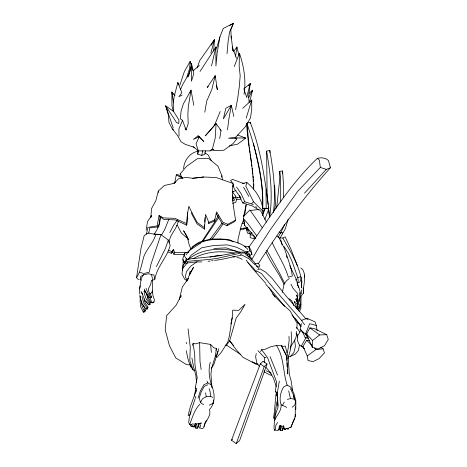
<?xml version="1.0" encoding="UTF-8"?>
<svg xmlns="http://www.w3.org/2000/svg" width="467" height="467" viewBox="0 0 467 467"><rect width="100%" height="100%" fill="white"/><g stroke="black" fill="none" stroke-linecap="round" stroke-linejoin="round"><path stroke-width="0.7" d="M280.685 202.083L280.69 185.055L279.762 171.325L282.588 170.975L283.51 184.739L283.574 197.839M273.329 212.66C276.137 191.919 273.265 170.928 269.862 150.432L266.604 151.139L267.165 197.255L268.017 204.464M295.792 409.378L295.856 400.896L293.941 393.663L290.772 387.172L287.158 385.065C282.821 372.059 284.245 357.395 276.476 345.452L270.457 346.899L265.081 349.263L261.625 349.684L260.598 351.604M146.936 294.233L147.858 299.347L150.216 302.733L149.983 304.671L148.652 304.834L145.581 301.203M283.271 426.394L282.307 430.632L279.966 429.967L279.815 425.641L283.271 426.394L283.755 425.863L283.959 429.138L285.436 429.401L286.364 428.356L288.332 428.975L289.196 427.474L290.859 427.363L294.648 417.983M295.313 406.833L295.22 417.119L290.859 427.363M300.748 296.411L303.492 293.177C302.727 285.337 306.982 277.159 302.803 269.763L300.836 267.988M284.193 428.432L283.959 429.138L284.257 427.9M188.201 252.67L186.975 252.449L184.652 253.196L184.599 256.272L186.514 258.881L188.289 259.454M196.373 423.983L195.971 428.239L195.241 427.725L194.914 425.641L195.247 423.406L196.373 423.983L201.411 423.061L199.199 423.406L197.88 427.072M247.673 255.974L248.158 254.708L243.54 252.04L239.04 252.209L216.962 256.149L190.933 258.811L186.555 259.687L186.432 260.615L186.514 258.881L185.37 260.522M140.258 295.938L140.135 301.396L140.637 306.761L143.328 312.055L144.466 312.096M182.971 267.626L183.163 259.383M280.387 425.618L279.966 429.967M300.363 331.372L297.689 335.656L297.508 340.688L299.067 344.459L304.519 348.726M186.356 350.775C187.483 357.331 188.878 364.75 193.175 370.016L195.194 370.775M186.561 343.759L186.602 342.352M269.798 152.557L269.862 150.432M253.342 188.942C253.733 167.145 247.568 145.786 246.716 124.012M253.657 188.907L253.815 183.835M276.248 393.704C274.917 401.614 275.028 410.044 273.44 418.064L274.316 418.537L276.931 401.719M301.729 277.27L301.343 287.876L301.927 280.69M152.079 292.809L152.16 290.813M312.283 347.337L306.492 334.063L309.919 327.869L314.233 328.534L326.719 334.676L328.266 339.451L324.536 345.668L318.05 349.012L312.283 347.337L312.586 340.507L306.492 334.063L305.471 334.197L300.094 329.41L301.437 323.684M146.492 234.119L147.8 227.4L157.116 225.9L159.054 215.515L160.053 216.758L163.841 219.461L175.3 219.893L186.718 225.182L187.588 212.905L188.866 206.227L191.867 212.608L191.721 214.026L197.068 223.886L204.429 229.116L204.651 224.884M204.797 222.058L205.013 217.826M204.429 229.116L205.492 214.382L208.825 222.42L208.259 223.699L214.382 221.125L216.67 211.919L222.689 222.082L227.744 224.312L235.555 220.144C233.874 208.574 231.311 196.916 232.916 185.177L233.593 184.226M213.693 51.014L214.458 39.59L199.753 60.512L197.173 67.878M216.77 357.529L221.399 352.147L227.949 341.739L229.326 336.152L232.204 317.723L232.741 310.146L238.742 310.345L245.07 304.303L241.03 311.378L236.133 318.237L229.653 340.782L226.524 345.177L225.193 345.306M296.603 331.5L296.3 335.866L295.512 338.908L290.55 346.893M296.808 328.593L297.17 323.503L290.165 310.934L281.893 303.486L272.605 293.971M179.824 85.274L184.272 71.807L190.122 61.346L189.59 68.55L186.911 77.037L188.831 75.134M190.215 273.271L190.314 271.946M243.99 94.311C246.313 80.482 243.891 66.425 239.437 53.267L234.206 66.618M144.204 300.964L144.326 299.534M249.763 253.575L249.115 256.932L249.787 256.325L248.561 256.739M227.026 53.652L228.159 41.166L229.601 31.908L233.401 23.35L223.249 28.417L219.887 36.975L217.044 46.904L215.585 49.21M264.211 362.567L264.649 357.74L258.006 350.711M282.389 292.43L283.971 284.461C279.149 273.037 270.848 263.546 266.032 252.145M186.718 225.182L187.588 212.905M251.228 259.617L251.363 258.239L249.571 256.138M221.749 177.116L221.883 175.72L217.972 166.199L208.498 158.313L197.249 158.745L186.508 166.421L180.099 173.993L182.521 178.435M152.791 302.99L154.063 301.933L154.39 299.586C150.467 291.834 154.297 282.868 151.477 274.695L148.885 273.72L143.591 274.73L140.725 276.394L140.334 279.289L141.25 280.212M150.695 217.675L151.652 208.335L155.785 200.792L158.301 191.079L164.39 185.469L171.617 183.905L175.685 182.457M169.159 242.828C169.258 234.603 177.279 229.075 178.231 220.868M185.241 263.861L183.992 262.326L184.086 261.368L184.22 262.156L182.638 259.29L184.652 253.196M183.619 168.715C183.928 160.613 189.83 152.633 198.061 151.226M182.504 270.533L183.052 265.279L185.802 262.08M279.324 381.107L277.351 392.665L278.034 407.02L275.489 414.69L274.228 423.429L274.012 428.42L274.468 430.16L275.267 430.615L275.863 425.233L277.591 422.594M179.328 299.329L182.34 287.018L188.563 278.233L186.765 281.081L190.273 272.938L193.501 267.287L189.561 274.993L190.04 271.409M204.056 426.482C205.585 420.545 211.399 416.231 209.549 409.46C215.719 402.747 214.943 392.759 211.358 384.995C209.379 377.546 208.048 369.905 210.325 362.24M243.797 88.847L250.178 83.646L248.619 96.587L249.139 102.384M262.682 215.491C264.45 202.614 256.447 190.53 246.891 182.527L242.577 183.385L244.346 183.519M227.511 129.937L228.777 119.663L231.323 105.303L225.812 108.268L223.372 118.881L231.323 105.303L233.833 116.429M277.591 394.755L275.372 391.521L276.604 381.994L267.585 357.751L261.625 349.684M148.751 233.214L149.744 227.919L158.727 226.839L160.053 216.758M239.25 54.697L239.437 53.267L239.162 66.326L240.19 75.765L239.314 86.494L237.697 98.496L235.561 109.646M192.608 425.851L193.075 426.838L194.488 426.651L194.937 425.419M192.27 345.498L193.099 343.478L195.638 343.835L199.642 342.65L210.629 344.43L213.769 347.839L216.454 348.429L215.299 356.385L211.749 367.663L210.938 374.09L211.965 387.709M235.566 56.145L236.915 46.986L233.611 51.674M139.195 279.412L137.783 279.091L136.545 277.632L141.028 248.216L144.215 235.514L148.232 233.027L155.762 234.481L159.229 234.656M274.462 210.874L275.448 204.493L274.684 185.154M139.586 288.886L141.244 278.303L143.591 274.73M195.241 427.725L195.247 425.309M146.136 230.202L147.525 221.568L151.693 215.579L151.419 217.009M219.7 138.611L221.037 130.439L216.098 123.609L205.363 135.786L216.098 123.609L215.229 138.109L212.409 148.786L210.022 150.876L198.352 150.911L193.116 146.591M199.199 423.406L198.744 426.167L199.158 427.79L199.911 428.134L200.67 424.631M219.887 36.975L217.219 52.654L215.941 65.935L215.882 47.079L200.034 71.433M204.791 112.22L206.694 101.135L211.878 89.378L215.205 75.648L217.342 89.763L216.449 85.49M205.439 150.806L204.797 154.338L201.744 155.4L197.704 154.139L197.839 150.181M195.889 390.768L195.27 388.007L197.185 377.669L194.99 364.908L194.681 354.144L193.099 343.478M256.249 353.612L255.647 356.893L256.903 363.641L259.261 366.28M287.158 385.065L283.539 387.003C280.509 392.408 278.933 398.876 281.157 404.871C281.508 411.188 276.546 415.192 274.538 420.674M282.307 430.632L283.755 425.863M279.815 425.641L279.301 428.408L278.128 429.979M195.971 428.239L197.576 428.151L197.664 427.684M297.701 301.834L296.919 300.725L297.934 295.302L297.082 292.815L293.095 288.378L290.976 284.181M140.275 285.81L139.446 290.112L139.726 294.006M304.256 277.211L304.688 275.075M151.547 280.311L150.707 284.421L148.436 288.688L148.588 291.157L151.588 296.691L150.882 297.73M174.605 183.187L176.328 174.862L177.915 174.629L182.317 177.723M209.21 405.198L212.952 403.377L213.641 400.044M280.673 430.457L281.356 426.569L280.959 425.957M299.464 345.247L298.355 350.466L295.36 354.126L290.509 356.35L288.676 356.35M230.873 323.946L231.171 322.563M231.469 321.179L232.204 317.723M201.744 155.4L202.771 150.613M214.382 221.125L214.808 219.151M232.309 195.107L233.43 197.675L233.144 198.948L232.607 197.016M194.225 396.127L195.539 390.301L195.807 391.772L190.291 406.815L188.113 415.35L189.526 415.595L195.066 398.935M188.505 76.845L191.528 63.763L193.828 73.535L191.447 81.24L191.528 63.763C191.394 73.914 183.356 80.616 180.536 89.792M211.528 65.946L215.882 47.079L215.468 48.457M296.183 308.156L295.979 305.529L294.49 302.073L294.659 301.349M215.993 350.367L216.454 348.429M218.79 348.621L214.073 363.939L211.201 368.726M136.545 277.632C140.882 271.199 141.746 263.464 143.994 256.085C147.14 248.38 153.509 242.589 155.762 234.481M295.815 280.171L296.113 278.962L291.221 268.753L284.514 248.678L279.073 237.878L276.913 235.981M294.986 416.622L295.488 414.573M248.456 85.835L250.178 83.646L246.728 97.457L244.019 89.506M249.676 101.713L252.571 90.178L248.917 93.435M195.982 392.122L196.858 388.655L195.27 388.007M297.993 304.939L297.567 302.079L295.874 299.423L296.136 298.378L297.362 300.567M180.822 296.977L181.167 295.629L176.059 305.307L166.585 315.745L165.225 329.889L169.451 345.738L175.785 357.95L186.508 364.616L190.612 364.996M182.13 95.116L178.855 96.669L181.838 92.659L177.839 82.501L173.963 97.399L173.263 104.45L173.666 111.514L178.943 119.996L178.744 123.504L176.555 122.587L165.703 105.846L173.666 111.514M210.856 53.11L214.458 39.59L211.119 45.241M168.073 251.982L171.255 253.254L172.732 251.958L173.403 249.448L174.699 252.489L173.911 254.317L183.969 254.416M160.829 216.63L159.451 223.74L158.652 225.689M287.065 352.935L288.022 349.485L289.155 340.402L289.009 336.316M287.911 358.598L290.416 349.871L291.531 340.671L291.192 331.704M232.735 199.835L233.255 198.055M197.704 154.139L198.72 150.648M288.162 219.116L285.378 228.678L279.715 238.619M246.891 182.527L245.8 186.205L253.493 201.75L263.172 211.405M237.195 197.559L235.8 202.229L232.63 203.402M246.208 118.052L251.754 100.084L242.688 108.326M195.27 398.275L195.866 396.349M152.014 280.597L154.881 279.085C157 266.499 167.168 257.58 170.157 245.397L168.313 240.026L160.957 234.685L155.902 234.341M216.53 355.801L217.966 351.231M198.049 398.182L200.32 391.06L203.881 384.755L207.815 382.864L211.358 384.995M190.997 411.672L189.456 416.436L188.686 422.466L189.695 424.556L191.102 424.754L192.579 423.855L193.782 424.147M297.397 283.387L298.215 280.883L297.783 277.655L292.091 261.374L288.279 253.079L284.134 246.652M249.501 85.695L250.178 83.646M276.16 208.2L276.861 206.128L279.966 176.929L279.762 171.325M160.957 234.685L150.964 264.211L149.294 272.168L143.795 273.563M284.514 224.615L280.702 232.986L279.038 231.912M168.313 240.026L165.493 248.298L156.416 266.651M186.059 129.925L188.189 123.737L187.88 114.059L188.283 107.013L191.026 90.149L183.303 104.007L181.085 111.257L180.28 118.852L182.527 120.358L186.059 129.925L185.095 128.081M267.042 364.05L239.664 440.463L236.238 443.65L231.509 440.235L260.3 363.863L263.131 361.224L267.042 364.05L264.205 366.688L236.238 443.65M299.808 282.167L300.894 279.12L300.771 276.715C297.683 262.448 289.738 250.505 282.85 238.007L279.295 237.995M190.046 92.869L191.026 90.149L193.811 105.285M264.836 219.449L268.642 209.391M262.816 213.331L264.585 208.691M262.6 215.345L265.128 208.714M274.468 430.16L274.748 429.442M297.619 305.576L296.621 308.132L297.893 308.973L296.621 308.132L298.285 303.521L298.086 301.641M195.136 423.674L195.247 423.406L194.488 426.651M158.12 226.991L157.052 229.595L154.122 234.335M214.622 124.981L220.226 111.479M182.527 120.358L178.925 128.91L179.036 136.119M233.191 185.51L233.681 184.337M283.971 284.461L286.423 280.79L289.295 278.525M299.551 311.285L300.9 308.185L300.801 304.256M144.134 298.985L145.079 302.826L147.94 307.064L147.479 309.131L146.405 309.043C142.05 305.838 140.906 300.479 139.75 295.518M297.257 309.428L297.783 308.255M171.255 253.254L173.403 249.448M245.414 253.505L247.101 252.408L247.44 251.66L248.701 252.098L249.6 250.131L248.946 246.728L245.607 246.173L244.463 246.658M258.339 268.648L259.833 265.437L258.064 263.166M191.674 248.508L192.591 246.57L198.93 242.285L210.132 239.092L220.29 238.946L228.824 239.507L233.769 241.795M243.593 216.011L245.076 212.894L246.173 204.645L244.323 213.069L243.301 220.424L241.054 226.53L237.925 239.781L238.077 243.202M168.856 219.286L164.67 229.665L161.845 234.516L154.554 234.078M298.29 310.894L300.123 307.105L300.048 305.651M251.147 101.31L251.754 100.084L251.736 109.26L250.493 117.9L245.035 127.123L235.782 137.146M216.087 213.232L222.088 223.43L227.032 225.695L227.744 224.312M169.801 232.56L173.584 225.281L177.367 220.062M248.689 97.568L252.571 90.178L251.824 91.392M218.247 215.678L215.474 220.803L201.703 241.883M203.612 404.772L200.477 402.519L202.585 398.655L206.221 396.693L210.372 396.314L212.73 397.364M306.218 337.256L301.221 346.292L303.013 346.397L306.673 340.285L309.568 340.566M206.35 420.405L204.762 423.26L203.775 427.62L202.52 428.595L200.617 428.578M281.157 404.871L282.5 405.309L284.333 402.011M278.239 237.189L280.755 232.689M189.695 424.556C192.369 417.434 194.313 409.979 199.894 404.183M298.973 301.594L300.666 296.265L300.503 293.469M251.777 259.646L258.905 247.166L270.521 229.425L297.882 191.114L320.333 167.455L319.37 160.187L317.408 158.272C290.065 184.296 270.422 216.723 248.788 247.323M235.555 220.144L234.743 221.562L227.032 225.695M186.496 259.956L185.241 262.127L183.992 262.326M197.576 428.151L198.329 424.264L198.96 423.68M290.188 348.131L290.842 347.039M218.854 217.388L202.736 241.404M285.436 429.401L286.055 428.443M146.405 309.043L147.94 307.064M223.144 223.611L218.334 230.902L211.855 239.46M247.487 227.949L246.471 229.472L248.158 229.589M251.48 232.659L249.571 233.634L247.446 233.191L246.763 230.161L247.434 229.145M248.946 246.728L250.82 249.81L251.766 253.435L250.055 255.974L248.543 257.002M150.853 297.759L151.588 296.691L150.537 296.994L148.068 293.364L146.025 288.291M221.965 223.214L210.15 239.308M187.886 252.653C196.012 240.458 212.03 238.421 225.561 239.6C233.267 241.608 242.77 242.752 247.866 249.565M186.123 254.801L189.485 250.359L200.874 243.027M188.219 259.115L191.295 255.116L201.744 247.767L213.448 245.578L227.301 244.866L236.676 247.282L245.992 251.935L246.891 252.986M236.892 138.752L228.497 138.209L235.035 137.222L236.892 138.752L233.086 143.556L223.932 150.216L212.894 150.672M187.658 262.396L182.714 268.461L181.967 273.925L184.734 279.307L187.063 280.667M317.408 158.272L321.5 157.747L325.557 158.5L328.394 160.438L330.455 167.735C303.568 197.488 279.966 229.875 258.391 263.633L255.023 263.674M143.509 305.885L144.939 308.687L145.097 310.929L144.169 311.063L143.328 312.055L143.912 311.822M187.629 259.95C201.837 247.732 222.963 247.253 240.225 252.314M290.509 356.35L293.965 352.41L295.442 346.21L294.595 339.923M304.502 193.18L326.293 169.393L330.455 167.735M232.373 186.607L233.121 185.825M256.692 235.794L247.831 223.64L243.441 218.667L244.626 225.374L248.987 229.857L255.782 238.152L254.445 238.748L250.184 237.668L250.166 234.603L251.952 232.747M251.69 203.589L253.493 201.75M173.969 183.403L178.692 178.657L186.187 177.419L192.801 178.271L203.694 177.011L216.157 177.542L233.272 183.508M243.301 216.635L249.95 209.969L262.425 227.908M231.509 440.235L232.49 439.324M199.368 65.433L193.14 70.856L192.276 68.141M208.282 86.541L207.19 87.469L215.205 75.648L215.287 77.726M292.19 407.23L294.84 405.14L295.629 401.241L294.228 399.139L293.445 395.263M312.586 340.507L319.679 334.944L326.719 334.676M198.002 135.862L193.443 139.388L199.31 136.697L203.787 141.53L198.002 135.862L199.31 136.697L196.029 143.76L198.352 150.911M237.557 134.975L245.695 138.074L237.627 144.151L229.291 145.949M150.216 302.733L149.37 303.352L146.323 299.248L144.764 294.881L144.075 291.18L144.788 290.649L147.239 295.383L149.814 297.952M307.239 355.959L316.066 349.439L323.123 348.872L324.442 352.894L319.119 358.603L313.018 361.61L308.051 360.524L307.239 355.959L303.013 346.397M197.127 261.713L190.583 266.248L186.351 271.864L185.393 276.937L187.121 280.597M149.399 294.239L152.33 292.289M212.952 403.377L213.53 402.992M247.919 227.616L246.751 228.351L240.126 229.834M193.005 258.811C205.176 251.497 220.628 250.487 234.387 253.108M242.928 183.262L232.543 179.369L230.57 180.531L232.689 183.245L234.037 188.259L239.232 195.708L242.764 202.964L244.772 201.756L253.318 204.552M229.898 25.411L233.401 23.35L230.838 29.678L231.253 38.808M282.85 238.007L285.144 236.827L291.069 249.536L297.351 265.711M147.029 295.36L151.057 302.634L153.888 301.886M232.601 191.937L235.893 190.413M280.702 232.986L282.22 232.327L282.36 233.967M208.825 222.42L214.948 219.846M207.815 384.773L204.336 386.232L201.283 391.784L199.251 397.872L200.477 402.519M210.022 150.876L213.915 149.277L212.491 149.493M317.099 330.689L316.299 325.429L314.986 321.839L306.924 318.261L301.869 320.21L302.172 321.459L304.63 324.723M232.595 200.944L234.498 200.22L235.747 196.21L232.718 192.293M297.257 283.043L299.172 282.383M264.649 357.74L266.021 357.267M246.897 123.253L250.143 122.202C260.901 149.65 264.795 179.001 268.788 208.019M297.783 277.655L300.771 276.715M271.882 374.808L270.556 375.205L264.252 372.018L264.194 370.681M188.796 251.783L186.018 252.6L174.699 252.489M287.357 399.437L290.439 398.538L294.228 399.139M257.749 269.547L260.189 268.939L265.676 272.138L272.279 278.583L285.39 295.197L306.235 319.212M233.43 197.675L236.051 197.086L241.077 197.967M194.768 426.575L193.075 426.838L192.906 426.032M209.94 257.101L217.067 255.601L221.195 255.683M295.874 299.423L297.076 299.172M200.757 177.711L202.112 177.437M276.266 430.679L278.122 430.305L279.103 429.05L279.062 426.809M240.213 228.696L246.319 227.744M211.639 260.808L213.069 260.598M214.505 260.382C223.524 259.5 232.327 256.722 241.165 255.35M246.827 123.247C256.208 150.59 263.808 179.252 262.763 208.399L264.725 208.136M243.511 228.842L247.592 228.328M192.743 178.266L203.694 177.011M250.446 210.454L259.302 209.438M208.084 261.269L210.203 261.024M186.444 263.125L195.883 261.905L201.709 261.911M193.577 426.727L193.011 425.764L192.34 426.295L191.032 426.295L190.629 425.384M213.944 248.467L226.156 247.866L237.002 251.491M288.332 428.975L287.012 428.91M256.465 266.225L258.595 266.19M235.041 137.893L245.695 138.074M262.763 208.399L268.893 208.72L267.486 208.457M236.816 199.485L240.435 199.678M151.057 302.634L152.458 302.715M242.034 223.477L244.369 223.635L244.626 225.374M246.763 230.161L248.444 230.278L249.571 233.634M276.476 345.452L281.473 345.802L283.667 346.397L285.308 346.111L288.086 356.735L289.342 374.441L290.999 380.272L292.686 390.71M151.477 274.695L153.888 274.911L154.881 279.085M144.075 291.18L145.517 291.379M246.15 251.48L247.44 251.66M294.49 302.073L295.839 302.272M284.24 429.062L285.535 429.284M232.84 256.652L234.878 257.066M236.915 257.475L239.635 258.023L242.192 259.407M298.121 302.067L296.779 301.781L297.637 297.094L296.522 295.039L297.707 299.084M275.693 394.948L276.896 395.228M232.216 191.47L233.564 191.797M250.166 234.603L253.709 235.526L254.445 238.748M316.299 325.429L309.633 323.684L305.471 334.197L308.191 338.341L305.214 337.734L302.616 331.961M296.919 300.725L298.25 301.098L299.738 297.578L299.534 292.552M296.183 303.322L296.849 303.509L297.479 306.323M242.764 202.964L252.343 205.906L259.454 210.331M320.333 167.455L326.293 169.393M194.827 147.508L185.376 144.42L181.097 141.805L177.454 135.377L172.335 128.915L168.949 122.372L168.441 115.425L165.703 105.846L173.239 127.987M139.773 272.243L143.171 273.358M215.269 355.982L216.437 356.403M168.272 250.178L172.732 251.958M245.449 254.638L247.405 255.507L253.587 261.304L257.819 267.556M186.607 223.658L175.055 218.363L163.462 217.926L159.054 215.515M266.26 370.78L271.222 373.133M256.903 363.641L258.204 364.266M282.5 405.309L286.756 407.352M240.517 254.282L249.069 258.765L255.134 264.987M256.231 364.272L242.887 357.232L235.853 349.258L229.653 340.782L233.769 345.819M256.354 270.772L261.462 273.58L274.053 288.828L301.869 320.8M301.256 330.058L300.094 329.41L303.34 332.936M252.098 361.674L256.383 364.067L254.632 362.923M176.328 174.862L181.902 178.073M275.372 391.521L277.351 392.665M157.116 225.9L158.727 226.839M248.158 254.708L245.35 253.015L240.721 253.096L217.441 258.327L209.356 259.454L185.405 261.497L185.241 262.127L185.866 263.026M226.524 345.177L240.598 354.471M303.287 348.166L304.437 348.872M204.744 152.802L208.101 154.945L211.23 160.415M320.817 347.314L323.123 348.872M204.61 227.738L197.243 222.508L191.867 212.608M176.602 225.269L178.289 226.483M309.919 327.869L319.679 334.944M260.3 363.863L264.205 366.688M289.091 298.752L291.536 300.579L293.148 303.667L293.597 305.628M239.232 195.708L240.371 196.595M180.099 173.993L180.904 174.629M172.335 128.915L173.461 129.82M219.969 129.528L221.037 130.439M187.816 238.625L181.429 233.144L178.283 227.236M247.101 252.408L249.325 254.515M247.831 262.664L253.073 267.644L256.307 271.852M306.673 340.285L311.892 345.37M314.501 347.915L316.066 349.439M149.563 297.444L145.424 291.951L144.361 289.131M265.834 284.298L272.646 291.787L284.613 306.381M265.892 283.463L251.999 267.813L246.202 260.16M174.997 95.548L171.85 91.952L171.961 106.05L173.362 111.59M265.846 367.255L269.628 371.627L273.44 378.095L276.33 386.647M142.692 304.537L143.999 306.066M291.986 315.132L300.754 325.441M251.299 253.768L252.157 254.813M244.574 246.033L245.42 247.101M301.145 326.567L295.302 318.459M248.853 196.479L243.605 187.249M255.811 206.432L256.628 207.599M296.568 327.314L299.802 332.002M275.075 296.994L268.922 287.602M297.537 321.868L298.349 323.053M299.154 324.244L300.369 326.024M236.588 187.045L241.276 193.963L244.772 201.756M296.078 333.286L297.689 335.656M147.105 307.975L143.567 302.762L142.032 296.487M306.924 318.261L307.975 319.854M249.6 250.131L251.766 253.435M306.492 334.063L307.543 335.662M140.993 291.764L142.698 294.455M186.567 235.438L183.589 230.745L188.551 239.845L187.477 237.3M284.52 283.16L279.359 272.722L266.838 250.283M173.251 94.34L171.85 91.952L173.461 102.612M266.423 222.088L260.533 210.553M172.27 251.007L173.911 254.317M149.673 304.052L149.983 304.671L148.594 304.466L144.904 300.421L141.519 291.945M290.439 388.626L293.229 394.335L294.765 399.84M207.021 381.16L207.815 382.864M272.208 242.612C277.392 254.258 284.782 264.871 288.367 277.229L292.342 276.02L291.221 268.753M151.705 302.324L150.141 297.993M270.078 356.648L277.509 375.048M144.169 311.063L141.968 305.856L141.157 300.783M190.88 248.87L189.293 245.082L186.94 236.028M187.063 216.916L187.822 218.883M232.239 46.934L236.524 58.457M193.175 370.016L189.806 360.612L190.262 347.086L188.067 328.844M286.411 255.788L287.088 257.737M289.803 265.565L290.935 268.846M296.708 333.923L297.765 337.168M209.128 388.626L210.243 392.076L210.372 396.314M190.122 61.346L191.849 66.781M296.113 278.962L298.536 287.538M297.59 285.156L297.228 283.825L299.324 288.588L300.456 293.235M177.839 82.501L178.359 84.474M280.772 239.816L282.01 244.708M232.28 48.095L232.916 50.652L231.153 36.105M236.915 46.986L238.906 55.042M288.682 390.838L290.439 398.538M253.488 143.661C258.414 164.693 263.756 185.919 262.472 207.71M191.919 358.119L193.56 366.776L195.842 375.357L196.525 382.275M205.597 392.823L206.221 396.693M144.84 309.393L145.144 311.314L145.097 310.929M243.622 218.737L244.369 223.635M266.604 151.139C270.317 172.983 273.072 195.369 269.552 217.429L268.274 206.624M201.143 369.549L200.004 361.604L199.642 342.65M249.349 147.607L250.055 152.592M250.254 154.017L251.468 162.557M268.799 210.191L269.704 217.371M221.883 175.72L222.403 179.818M251.666 163.981L251.917 166.106M252.174 168.225L252.425 170.35M252.594 171.768L252.845 173.893M253.096 176.012L253.353 178.137M253.523 179.556L253.774 181.675M249.144 146.183L246.95 123.977M190.67 365.106L190.904 367.179M210.629 344.43L211.364 352.381M287.415 369.806L287.795 373.974L286.715 356.158L281.473 345.802L286.715 356.158L286.896 360.506M277.112 394.02L277.918 405.94M303.176 287.935L303.492 293.177M191.102 424.754L191.19 426.278M250.143 122.202L250.219 123.592M299.942 298.845L300.188 303.521L298.215 307.484L297.035 306.813L297.24 308.757L298.652 308.634L300.964 304.753L301.063 296.376M297.701 301.752L297.864 304.939M286.983 362.678L287.164 367.027M158.301 191.079L158.342 192.503M301.559 289.785L301.624 293.936M282.588 170.975L282.623 173.736M266.009 189.655L266.19 208.679"/></g></svg>
